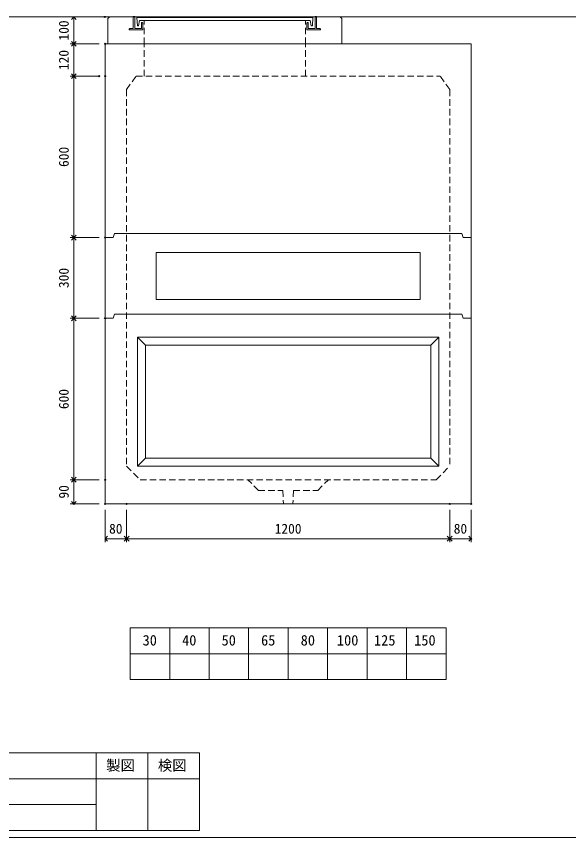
# Model space of a CAD drawing. Units: millimetres, scale not verified. Extents: x -6420 to 6420, y -3057 to 3057.
# Drawn here: x 310 to 2361, y -2643 to 409 of the extents above; entities that cross this region are included whole.
import ezdxf
from ezdxf.enums import TextEntityAlignment as Align

# ---------------------------------------------------------------- set-up
doc = ezdxf.new("R2010")
doc.units = ezdxf.units.MM
doc.header["$LTSCALE"] = 20
doc.header["$PDMODE"] = 32
doc.header["$PDSIZE"] = 4
doc.linetypes.add('DASHED1', pattern=[1.8, 1.2, -0.6])
doc.linetypes.add('USER2', pattern=[50.8, 31.75, -6.35, 6.35, -6.35])
doc.layers.add('0-1_Defpoints', color=7, linetype='Continuous')
for name, color, linetype, lineweight in [('0-2_waku', 7, 'Continuous', 18), ('0-3_gaikei', 7, 'Continuous', 18), ('0-4_kakure', 7, 'DASHED1', 5), ('0-5_sunpou', 7, 'Continuous', 5), ('0-8_uchigawa', 6, 'Continuous', 18), ('0-A_futa', 3, 'Continuous', 18), ('0-B_GL', 4, 'Continuous', 18), ('0-D_文字１', 7, 'Continuous', 18), ('1-2_uchigawa2', 6, 'USER2', 18)]:
    doc.layers.add(name, color=color, linetype=linetype, lineweight=lineweight)
doc.styles.add('ＭＳ ゴシック', font='')
doc.styles.get('ＭＳ ゴシック').set_extended_font_data('MS Gothic')

# ---------------------------------------------------------------- blocks, each defined once
blk = doc.blocks.new('_Open90')
at = {"layer": '0-5_sunpou'}
blk.add_line((0, 0), (-1, 0), dxfattribs=at)
blk.add_lwpolyline([(-0.5, 0.5), (0, 0), (-0.5, -0.5)], dxfattribs=at)
blk = doc.blocks.new('D45')
at = {"layer": '0-1_Defpoints'}
for p in [(3223.24, 1856.83), (3107.22, 1256.83), (3223.24, 1256.83)]:
    blk.add_point(p, dxfattribs=at)
at = {"layer": '0-5_sunpou'}
for p, q in [((3201.24, 1856.83), (3094.22, 1856.83)), ((3107.22, 1838.83), (3107.22, 1274.83)), ((3201.24, 1256.83), (3094.22, 1256.83))]:
    blk.add_line(p, q, dxfattribs=at)
at = {"layer": '0-5_sunpou', "xscale": 18, "yscale": 18}
for p, rotation in [((3107.22, 1856.83), 90), ((3107.22, 1256.83), 270)]:
    blk.add_blockref('_Open90', p, dxfattribs=dict(at, rotation=rotation))
at = {"layer": '0-5_sunpou', "style": 'ＭＳ ゴシック'}
blk.add_text('600', height=36.66, rotation=90, dxfattribs=at).set_placement((3099.22, 1519.33), align=Align.BOTTOM_LEFT)
blk = doc.blocks.new('D46')
at = {"layer": '0-1_Defpoints'}
for p in [(3223.24, 1256.83), (3107.22, 1166.83), (3223.24, 1166.83)]:
    blk.add_point(p, dxfattribs=at)
at = {"layer": '0-5_sunpou'}
for p, q in [((3201.24, 1256.83), (3094.22, 1256.83)), ((3107.22, 1238.83), (3107.22, 1184.83)), ((3201.24, 1166.83), (3094.22, 1166.83))]:
    blk.add_line(p, q, dxfattribs=at)
at = {"layer": '0-5_sunpou', "xscale": 18, "yscale": 18}
for p, rotation in [((3107.22, 1256.83), 90), ((3107.22, 1166.83), 270)]:
    blk.add_blockref('_Open90', p, dxfattribs=dict(at, rotation=rotation))
at = {"layer": '0-5_sunpou', "style": 'ＭＳ ゴシック'}
blk.add_text('90', height=36.66, rotation=90, dxfattribs=at).set_placement((3099.22, 1186.83), align=Align.BOTTOM_LEFT)
blk = doc.blocks.new('D47')
at = {"layer": '0-1_Defpoints'}
for p in [(3223.24, 1166.83), (3303.24, 1166.83), (3303.24, 1037.51)]:
    blk.add_point(p, dxfattribs=at)
at = {"layer": '0-5_sunpou'}
for p, q in [((3223.24, 1144.83), (3223.24, 1024.51)), ((3303.24, 1144.83), (3303.24, 1024.51)), ((3241.24, 1037.51), (3285.24, 1037.51))]:
    blk.add_line(p, q, dxfattribs=at)
at = {"layer": '0-5_sunpou', "xscale": 18, "yscale": 18, "rotation": 180}
blk.add_blockref('_Open90', (3223.24, 1037.51), dxfattribs=at)
at = {"layer": '0-5_sunpou', "xscale": 18, "yscale": 18}
blk.add_blockref('_Open90', (3303.24, 1037.51), dxfattribs=at)
at = {"layer": '0-5_sunpou', "style": 'ＭＳ ゴシック'}
blk.add_text('80', height=36.66, dxfattribs=at).set_placement((3238.24, 1045.51), align=Align.BOTTOM_LEFT)
blk = doc.blocks.new('D48')
at = {"layer": '0-1_Defpoints'}
for p in [(3303.24, 1166.83), (4503.24, 1166.83), (4503.24, 1037.51)]:
    blk.add_point(p, dxfattribs=at)
at = {"layer": '0-5_sunpou'}
for p, q in [((3303.24, 1144.83), (3303.24, 1024.51)), ((4503.24, 1144.83), (4503.24, 1024.51)), ((3321.24, 1037.51), (4485.24, 1037.51))]:
    blk.add_line(p, q, dxfattribs=at)
at = {"layer": '0-5_sunpou', "xscale": 18, "yscale": 18, "rotation": 180}
blk.add_blockref('_Open90', (3303.24, 1037.51), dxfattribs=at)
at = {"layer": '0-5_sunpou', "xscale": 18, "yscale": 18}
blk.add_blockref('_Open90', (4503.24, 1037.51), dxfattribs=at)
at = {"layer": '0-5_sunpou', "style": 'ＭＳ ゴシック'}
blk.add_text('1200', height=36.66, dxfattribs=at).set_placement((3853.24, 1045.51), align=Align.BOTTOM_LEFT)
blk = doc.blocks.new('D49')
at = {"layer": '0-1_Defpoints'}
for p in [(4503.24, 1166.83), (4583.24, 1166.83), (4583.24, 1037.51)]:
    blk.add_point(p, dxfattribs=at)
at = {"layer": '0-5_sunpou'}
for p, q in [((4503.24, 1144.83), (4503.24, 1024.51)), ((4583.24, 1144.83), (4583.24, 1024.51)), ((4521.24, 1037.51), (4565.24, 1037.51))]:
    blk.add_line(p, q, dxfattribs=at)
at = {"layer": '0-5_sunpou', "xscale": 18, "yscale": 18, "rotation": 180}
blk.add_blockref('_Open90', (4503.24, 1037.51), dxfattribs=at)
at = {"layer": '0-5_sunpou', "xscale": 18, "yscale": 18}
blk.add_blockref('_Open90', (4583.24, 1037.51), dxfattribs=at)
at = {"layer": '0-5_sunpou', "style": 'ＭＳ ゴシック'}
blk.add_text('80', height=36.66, dxfattribs=at).set_placement((4518.24, 1045.51), align=Align.BOTTOM_LEFT)
blk = doc.blocks.new('D50')
at = {"layer": '0-1_Defpoints'}
for p in [(3222.41, 2976.83), (3107.22, 2876.83), (3223.24, 2876.83)]:
    blk.add_point(p, dxfattribs=at)
at = {"layer": '0-5_sunpou'}
for p, q in [((3200.41, 2976.83), (3094.22, 2976.83)), ((3107.22, 2958.83), (3107.22, 2894.83)), ((3201.24, 2876.83), (3094.22, 2876.83))]:
    blk.add_line(p, q, dxfattribs=at)
at = {"layer": '0-5_sunpou', "xscale": 18, "yscale": 18}
for p, rotation in [((3107.22, 2976.83), 90), ((3107.22, 2876.83), 270)]:
    blk.add_blockref('_Open90', p, dxfattribs=dict(at, rotation=rotation))
at = {"layer": '0-5_sunpou', "style": 'ＭＳ ゴシック'}
blk.add_text('100', height=36.66, rotation=90, dxfattribs=at).set_placement((3099.22, 2889.33), align=Align.BOTTOM_LEFT)
blk = doc.blocks.new('D51')
at = {"layer": '0-1_Defpoints'}
for p in [(3223.24, 2876.83), (3107.22, 2756.83), (3223.24, 2756.83)]:
    blk.add_point(p, dxfattribs=at)
at = {"layer": '0-5_sunpou'}
for p, q in [((3201.24, 2876.83), (3094.22, 2876.83)), ((3107.22, 2858.83), (3107.22, 2774.83)), ((3201.24, 2756.83), (3094.22, 2756.83))]:
    blk.add_line(p, q, dxfattribs=at)
at = {"layer": '0-5_sunpou', "xscale": 18, "yscale": 18}
for p, rotation in [((3107.22, 2876.83), 90), ((3107.22, 2756.83), 270)]:
    blk.add_blockref('_Open90', p, dxfattribs=dict(at, rotation=rotation))
at = {"layer": '0-5_sunpou', "style": 'ＭＳ ゴシック'}
blk.add_text('120', height=36.66, rotation=90, dxfattribs=at).set_placement((3099.22, 2779.33), align=Align.BOTTOM_LEFT)
blk = doc.blocks.new('D52')
at = {"layer": '0-1_Defpoints'}
for p in [(3201.24, 2756.83), (3107.22, 2156.83), (3223.24, 2156.83)]:
    blk.add_point(p, dxfattribs=at)
at = {"layer": '0-5_sunpou'}
for p, q in [((3179.24, 2756.83), (3094.22, 2756.83)), ((3107.22, 2738.83), (3107.22, 2174.83)), ((3201.24, 2156.83), (3094.22, 2156.83))]:
    blk.add_line(p, q, dxfattribs=at)
at = {"layer": '0-5_sunpou', "xscale": 18, "yscale": 18}
for p, rotation in [((3107.22, 2756.83), 90), ((3107.22, 2156.83), 270)]:
    blk.add_blockref('_Open90', p, dxfattribs=dict(at, rotation=rotation))
at = {"layer": '0-5_sunpou', "style": 'ＭＳ ゴシック'}
blk.add_text('600', height=36.66, rotation=90, dxfattribs=at).set_placement((3099.22, 2419.33), align=Align.BOTTOM_LEFT)
blk = doc.blocks.new('D53')
at = {"layer": '0-1_Defpoints'}
for p in [(3223.24, 2156.83), (3107.22, 1856.83), (3223.24, 1856.83)]:
    blk.add_point(p, dxfattribs=at)
at = {"layer": '0-5_sunpou'}
for p, q in [((3201.24, 2156.83), (3094.22, 2156.83)), ((3107.22, 2138.83), (3107.22, 1874.83)), ((3201.24, 1856.83), (3094.22, 1856.83))]:
    blk.add_line(p, q, dxfattribs=at)
at = {"layer": '0-5_sunpou', "xscale": 18, "yscale": 18}
for p, rotation in [((3107.22, 2156.83), 90), ((3107.22, 1856.83), 270)]:
    blk.add_blockref('_Open90', p, dxfattribs=dict(at, rotation=rotation))
at = {"layer": '0-5_sunpou', "style": 'ＭＳ ゴシック'}
blk.add_text('300', height=36.66, rotation=90, dxfattribs=at).set_placement((3099.22, 1969.33), align=Align.BOTTOM_LEFT)

msp = doc.modelspace()

# ---------------------------------------------------------------- linework, layer by layer
at = {"layer": '0-2_waku'}
for p, q in [((732.97, -1864.28), (732.97, -2056.28)), ((732.97, -1864.28), (732.97, -2056.28)), ((732.97, -1864.28), (732.97, -2056.28)), ((732.97, -1864.28), (732.97, -2056.28)), ((732.97, -1864.28), (1906.31, -1864.28)), ((879.64, -1864.28), (879.64, -2056.28)), ((1026.31, -1864.28), (1026.31, -2056.28)), ((1026.31, -1864.28), (1026.31, -2056.28)), ((1172.97, -1864.28), (1172.97, -2056.28)), ((1319.64, -1864.28), (1319.64, -2056.28)), ((1466.31, -1864.28), (1466.31, -2056.28)), ((1612.97, -1864.28), (1612.97, -2056.28)), ((1759.64, -1864.28), (1759.64, -2056.28)), ((1906.31, -1864.28), (1906.31, -2056.28)), ((732.97, -1960.28), (1906.31, -1960.28)), ((732.97, -2056.28), (1906.31, -2056.28)), ((-1713.69, -2328.61), (990.31, -2328.61)), ((606.31, -2328.61), (606.31, -2616.61)), ((606.31, -2328.61), (606.31, -2616.61)), ((798.31, -2328.61), (798.31, -2616.61)), ((990.31, -2328.61), (990.31, -2616.61)), ((-1713.69, -2424.61), (990.31, -2424.61)), ((-1713.69, -2520.61), (606.31, -2520.61)), ((-1713.69, -2616.61), (990.31, -2616.61)), ((-1740.36, -2643.28), (6419.64, -2643.28))]:
    msp.add_line(p, q, dxfattribs=at)
at = {"layer": '0-3_gaikei'}
for p, q in [((659.64, 406.72), (744.64, 406.72)), ((1424.64, 406.72), (1509.64, 406.72)), ((649.64, 306.72), (649.64, 396.72)), ((1519.64, 306.72), (1519.64, 396.72)), ((639.64, 306.72), (1999.64, 306.72)), ((639.64, 306.72), (639.64, -1403.28)), ((639.64, 306.72), (1999.64, 306.72)), ((1999.64, 306.72), (1999.64, -1403.28)), ((669.64, -413.28), (639.64, -413.28)), ((669.64, -413.28), (674.64, -398.28)), ((674.64, -398.28), (1964.64, -398.28)), ((1969.64, -413.28), (1964.64, -398.28)), ((1999.64, -413.28), (1969.64, -413.28)), ((669.64, -713.28), (674.64, -698.28)), ((674.64, -698.28), (1964.64, -698.28)), ((1969.64, -713.28), (1964.64, -698.28)), ((669.64, -713.28), (639.64, -713.28)), ((1999.64, -713.28), (1969.64, -713.28)), ((1999.64, -1403.28), (639.64, -1403.28))]:
    msp.add_line(p, q, dxfattribs=at)
for centre, radius, start, end in [((659.06, 397.3), 9.44, 86.47383, 183.52617), ((1509.97, 397.05), 9.68, 358.04251, 91.95749)]:
    msp.add_arc(centre, radius, start, end, dxfattribs=at)
at = {"layer": '0-4_kakure'}
for p, q in [((784.64, 306.72), (784.64, 393.22)), ((1384.64, 306.72), (1384.64, 393.22)), ((784.64, 186.72), (784.64, 306.72)), ((1384.64, 186.72), (1384.64, 306.72)), ((719.64, 136.72), (754.64, 186.72)), ((754.64, 186.72), (1884.64, 186.72)), ((1919.64, 136.72), (1884.64, 186.72)), ((719.64, 136.72), (719.64, -1263.28)), ((1919.64, 136.72), (1919.64, -1263.28)), ((719.64, -1263.28), (769.64, -1313.28)), ((1869.64, -1313.28), (1919.64, -1263.28)), ((769.64, -1313.28), (1869.64, -1313.28)), ((1209.64, -1353.28), (1169.64, -1313.28)), ((1209.64, -1353.28), (1299.64, -1353.28)), ((1299.64, -1353.28), (1302.14, -1403.28)), ((1339.64, -1353.28), (1337.14, -1403.28))]:
    msp.add_line(p, q, dxfattribs=at)
msp.add_lwpolyline([(1339.64, -1353.28), (1429.64, -1353.28), (1469.64, -1313.28)], dxfattribs=at)
at = {"layer": '0-8_uchigawa'}
for p, q in [((759.64, -783.28), (1879.64, -783.28)), ((759.64, -783.28), (759.64, -1263.28)), ((759.64, -783.28), (789.64, -813.28)), ((1879.64, -783.28), (1849.64, -813.28)), ((1879.64, -1263.28), (1879.64, -783.28)), ((789.64, -813.28), (1849.64, -813.28)), ((789.64, -813.28), (789.64, -1233.28)), ((1849.64, -1233.28), (1849.64, -813.28)), ((759.64, -1263.28), (789.64, -1233.28)), ((789.64, -1233.28), (1849.64, -1233.28)), ((1879.64, -1263.28), (1849.64, -1233.28)), ((759.64, -1263.28), (1879.64, -1263.28))]:
    msp.add_line(p, q, dxfattribs=at)
at = {"layer": '0-A_futa'}
for p, q in [((744.64, 406.72), (744.64, 363.72)), ((746.64, 408.72), (749.64, 408.72)), ((749.64, 408.72), (749.64, 363.72)), ((757.45, 404.22), (1411.78, 404.22)), ((757.45, 404.22), (759.94, 374.22)), ((1411.78, 404.22), (1409.53, 374.22)), ((1419.64, 408.72), (1422.64, 408.72)), ((1424.64, 406.72), (1424.64, 363.72)), ((759.94, 374.22), (763.65, 374.22)), ((767.97, 393.22), (763.65, 374.22)), ((767.97, 393.22), (1401.31, 393.22)), ((774.64, 383.72), (774.64, 363.72)), ((776.64, 385.72), (777.64, 385.72)), ((779.64, 383.72), (779.64, 358.72)), ((1389.64, 383.72), (1389.64, 358.72)), ((1392.64, 385.72), (1391.64, 385.72)), ((1394.64, 383.72), (1394.64, 363.72)), ((1401.31, 393.22), (1405.63, 374.22)), ((1409.53, 374.22), (1405.63, 374.22)), ((729.64, 361.72), (729.64, 360.72)), ((731.64, 363.72), (744.64, 363.72)), ((779.64, 358.72), (731.64, 358.72)), ((749.64, 363.72), (774.64, 363.72)), ((1389.64, 358.72), (1437.64, 358.72)), ((1437.64, 363.72), (1424.64, 363.72)), ((1439.64, 361.72), (1439.64, 360.72))]:
    msp.add_line(p, q, dxfattribs=at)
msp.add_lwpolyline([(1419.64, 408.72), (1419.64, 363.72), (1394.64, 363.72)], dxfattribs=at)
for centre, start, end in [((746.64, 406.72), 90, 180), ((1422.64, 406.72), 0, 90), ((776.64, 383.72), 90, 180), ((777.64, 383.72), 0, 90), ((1391.64, 383.72), 90, 180), ((1392.64, 383.72), 0, 90), ((731.64, 361.72), 90, 180), ((731.64, 360.72), 180, 270), ((1437.64, 361.72), 0, 90), ((1437.64, 360.72), 270, 0)]:
    msp.add_arc(centre, 2, start, end, dxfattribs=at)
at = {"layer": '0-B_GL'}
msp.add_line((-1740.36, 406.72), (6419.64, 406.72), dxfattribs=at)
at = {"layer": '1-2_uchigawa2'}
for p, q in [((829.64, -468.28), (1319.64, -468.28)), ((829.64, -468.28), (829.64, -643.28)), ((1809.64, -468.28), (1319.64, -468.28)), ((1809.64, -468.28), (1809.64, -643.28)), ((829.64, -643.28), (1319.02, -643.28)), ((1809.64, -643.28), (1320.26, -643.28))]:
    msp.add_line(p, q, dxfattribs=at)

# ---------------------------------------------------------------- block references
at = {"layer": '0-5_sunpou'}
for name in ['D50', 'D51', 'D52', 'D53', 'D45', 'D46', 'D47', 'D48', 'D49']:
    msp.add_blockref(name, (-2583.6, -2570.11), dxfattribs=at)

# ---------------------------------------------------------------- texts
at = {"layer": '0-D_文字１', "style": 'ＭＳ ゴシック'}
for s, p in [('30', (779.05, -1941.14)), ('40', (925.71, -1941.14)), ('50', (1072.38, -1941.14)), ('65', (1219.05, -1941.14)), ('80', (1366.26, -1941.14)), ('100', (1500.76, -1941.14)), ('125', (1638.61, -1941.14)), ('150', (1787.62, -1941.14)), ('製図', (643.72, -2406.28)), ('検図', (835.72, -2406.28))]:
    msp.add_text(s, height=39.1, dxfattribs=at).set_placement(p, align=Align.BOTTOM_LEFT)

doc.saveas('drawing.dxf')
